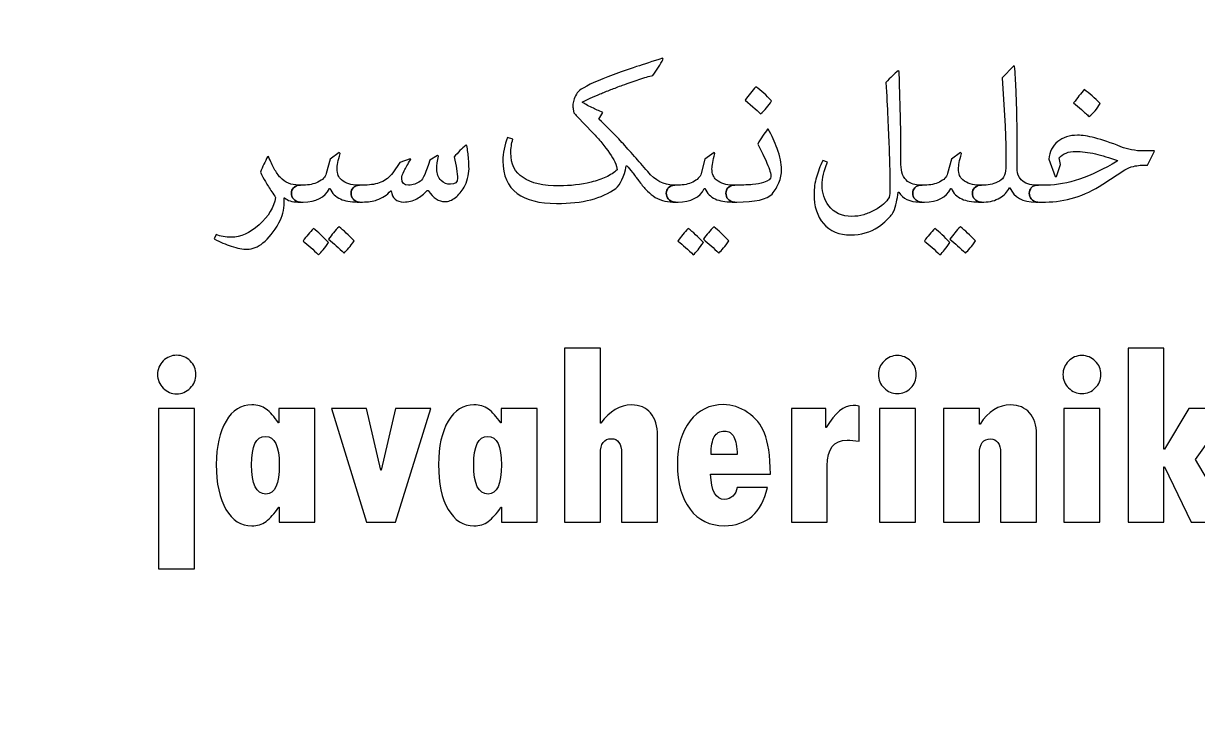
# Model space of a CAD drawing. Header units: millimetres. Extents: x -98 to 20, y -25 to 25.
# Drawn here: x -85.48 to -65.1, y -12.96 to -0.87 of the extents above; entities that cross this region are included whole.
import ezdxf

# ---------------------------------------------------------------- set-up
doc = ezdxf.new("R2010")
doc.units = ezdxf.units.MM
doc.header["$MEASUREMENT"] = 0
doc.layers.add('Layer 1', color=7, linetype='Continuous')

msp = doc.modelspace()

# ---------------------------------------------------------------- linework, layer by layer
at = {"layer": 'Layer 1', "color": 250, "lineweight": 18}
msp.add_open_spline([(-94.5401, 24.7584), (-94.5401, 24.7584), (-52.2477, 24.7584), (-52.2477, 24.7584), (-50.1802, 24.7584), (-48.4939, 23.0721), (-48.4939, 21.0046), (-48.4939, 21.0046), (-48.4939, -21.2878), (-48.4939, -21.2878), (-48.4939, -23.3553), (-50.1802, -25.0416), (-52.2477, -25.0416), (-52.2477, -25.0416), (-94.5401, -25.0416), (-94.5401, -25.0416), (-96.6076, -25.0416), (-98.2939, -23.3553), (-98.2939, -21.2878), (-98.2939, -21.2878), (-98.2939, 21.0046), (-98.2939, 21.0046), (-98.2939, 23.0721), (-96.6076, 24.7584), (-94.5401, 24.7584)], degree=3, knots=[0, 0, 0, 0, 0.125, 0.125, 0.125, 0.25, 0.25, 0.25, 0.375, 0.375, 0.375, 0.5, 0.5, 0.5, 0.625, 0.625, 0.625, 0.75, 0.75, 0.75, 0.875, 0.875, 0.875, 1, 1, 1, 1], dxfattribs=at)
at = {"layer": 'Layer 1', "color": 240}
for points, knots in [([(-74.1609, -3.9702), (-74.1609, -3.9702), (-74.2068, -3.9702), (-74.2068, -3.9702), (-74.3353, -3.9702), (-74.4497, -3.9353), (-74.5488, -3.8645), (-74.592, -3.8343), (-74.6356, -3.7949), (-74.6796, -3.7476), (-74.715, -3.7093), (-74.7558, -3.6599), (-74.8012, -3.5986), (-74.8012, -3.5986), (-74.8152, -3.5804), (-74.8152, -3.5804), (-74.8171, -3.577), (-74.8191, -3.5742), (-74.8218, -3.5708), (-74.8218, -3.5708), (-74.843, -3.5431), (-74.843, -3.5431), (-74.8491, -3.5373), (-74.8535, -3.531), (-74.8569, -3.5249), (-74.8779, -3.499), (-74.8957, -3.4761), (-74.909, -3.4563), (-74.9478, -3.4084), (-74.979, -3.3711), (-75.0034, -3.3433), (-75.0034, -3.3433), (-75.0149, -3.3433), (-75.0149, -3.3433), (-75.0547, -3.5363), (-75.1155, -3.6666), (-75.1965, -3.7337), (-75.4334, -3.908), (-75.7764, -3.9956), (-76.2247, -3.9956), (-76.525, -3.9956), (-76.753, -3.9378), (-76.9087, -3.8208), (-77.0743, -3.6973), (-77.1568, -3.5086), (-77.1568, -3.2566), (-77.1568, -3.1187), (-77.1299, -2.9822), (-77.0762, -2.8476), (-77.0762, -2.8476), (-76.9849, -2.8778), (-76.9849, -2.8778), (-77.0073, -2.9559), (-77.0188, -3.0359), (-77.0188, -3.1187), (-77.0188, -3.4998), (-76.7373, -3.6902), (-76.1746, -3.6902), (-75.9849, -3.6902), (-75.8018, -3.6685), (-75.6256, -3.6258), (-75.5293, -3.6011), (-75.4445, -3.5723), (-75.3708, -3.5388), (-75.2898, -3.5008), (-75.2247, -3.4578), (-75.1758, -3.4099), (-75.1758, -3.3768), (-75.1887, -3.3313), (-75.2146, -3.2749), (-75.2591, -3.18), (-75.3348, -3.0679), (-75.4422, -2.9397), (-75.4881, -2.8845), (-75.5413, -2.8247), (-75.6025, -2.7604), (-75.6025, -2.7604), (-75.8645, -2.4895), (-75.8645, -2.4895), (-75.8905, -2.4626), (-75.9109, -2.439), (-75.9263, -2.4209), (-75.9263, -2.4209), (-75.9378, -2.3586), (-75.9378, -2.3586), (-75.9407, -2.3342), (-75.9426, -2.3127), (-75.9426, -2.2944), (-75.9426, -2.2365), (-75.9216, -2.1704), (-75.8803, -2.0971), (-75.8636, -2.0665), (-75.8364, -2.0381), (-75.7974, -2.0124), (-75.6878, -1.9405), (-75.5015, -1.8562), (-75.24, -1.76), (-75.1236, -1.7168), (-74.9895, -1.6699), (-74.8382, -1.6196), (-74.7083, -1.5765), (-74.5576, -1.5286), (-74.386, -1.4749), (-74.386, -1.4749), (-74.377, -1.4885), (-74.377, -1.4885), (-74.4224, -1.5822), (-74.4814, -1.6766), (-74.5537, -1.771), (-74.6179, -1.7876), (-74.6993, -1.8117), (-74.7971, -1.8423), (-74.8793, -1.8696), (-74.9736, -1.9031), (-75.079, -1.9414), (-75.1529, -1.9682), (-75.22, -1.9946), (-75.2812, -2.019), (-75.3501, -2.0449), (-75.4129, -2.0694), (-75.4695, -2.0923), (-75.5977, -2.1459), (-75.6997, -2.1929), (-75.7749, -2.2321), (-75.7749, -2.2321), (-75.7749, -2.2398), (-75.7749, -2.2398), (-75.72, -2.2744), (-75.6573, -2.3089), (-75.5867, -2.3428), (-75.5605, -2.3566), (-75.5317, -2.3701), (-75.499, -2.3835), (-75.499, -2.3835), (-75.4211, -2.4184), (-75.4211, -2.4184), (-75.4211, -2.4184), (-75.49, -2.5334), (-75.49, -2.5334), (-75.3755, -2.6374), (-75.2424, -2.771), (-75.0906, -2.9347), (-75.0235, -3.0086), (-74.9507, -3.0894), (-74.8726, -3.1785), (-74.8022, -3.2581), (-74.7256, -3.3457), (-74.6432, -3.4419), (-74.51, -3.5986), (-74.362, -3.6766), (-74.2002, -3.6766), (-74.2002, -3.6766), (-74.1714, -3.6766), (-74.1714, -3.6766), (-74.2215, -3.6785), (-74.2598, -3.6943), (-74.2873, -3.7248), (-74.3102, -3.7507), (-74.3217, -3.7814), (-74.3217, -3.8164), (-74.3217, -3.8561), (-74.3102, -3.8896), (-74.2873, -3.9174), (-74.2599, -3.9524), (-74.2177, -3.9701), (-74.1613, -3.9701), (-74.1613, -3.9701), (-74.1609, -3.9701), (-74.1609, -3.9701), (-74.1609, -3.9701), (-74.1609, -3.9702), (-74.1609, -3.9702)], [0, 0, 0, 0, 0.0175439, 0.0175439, 0.0175439, 0.0350877, 0.0350877, 0.0350877, 0.0526316, 0.0526316, 0.0526316, 0.0701754, 0.0701754, 0.0701754, 0.0877193, 0.0877193, 0.0877193, 0.1052632, 0.1052632, 0.1052632, 0.122807, 0.122807, 0.122807, 0.1403509, 0.1403509, 0.1403509, 0.1578947, 0.1578947, 0.1578947, 0.1754386, 0.1754386, 0.1754386, 0.1929825, 0.1929825, 0.1929825, 0.2105263, 0.2105263, 0.2105263, 0.2280702, 0.2280702, 0.2280702, 0.245614, 0.245614, 0.245614, 0.2631579, 0.2631579, 0.2631579, 0.2807018, 0.2807018, 0.2807018, 0.2982456, 0.2982456, 0.2982456, 0.3157895, 0.3157895, 0.3157895, 0.3333333, 0.3333333, 0.3333333, 0.3508772, 0.3508772, 0.3508772, 0.3684211, 0.3684211, 0.3684211, 0.3859649, 0.3859649, 0.3859649, 0.4035088, 0.4035088, 0.4035088, 0.4210526, 0.4210526, 0.4210526, 0.4385965, 0.4385965, 0.4385965, 0.4561404, 0.4561404, 0.4561404, 0.4736842, 0.4736842, 0.4736842, 0.4912281, 0.4912281, 0.4912281, 0.5087719, 0.5087719, 0.5087719, 0.5263158, 0.5263158, 0.5263158, 0.5438596, 0.5438596, 0.5438596, 0.5614035, 0.5614035, 0.5614035, 0.5789474, 0.5789474, 0.5789474, 0.5964912, 0.5964912, 0.5964912, 0.6140351, 0.6140351, 0.6140351, 0.6315789, 0.6315789, 0.6315789, 0.6491228, 0.6491228, 0.6491228, 0.6666667, 0.6666667, 0.6666667, 0.6842105, 0.6842105, 0.6842105, 0.7017544, 0.7017544, 0.7017544, 0.7192982, 0.7192982, 0.7192982, 0.7368421, 0.7368421, 0.7368421, 0.754386, 0.754386, 0.754386, 0.7719298, 0.7719298, 0.7719298, 0.7894737, 0.7894737, 0.7894737, 0.8070175, 0.8070175, 0.8070175, 0.8245614, 0.8245614, 0.8245614, 0.8421053, 0.8421053, 0.8421053, 0.8596491, 0.8596491, 0.8596491, 0.877193, 0.877193, 0.877193, 0.8947368, 0.8947368, 0.8947368, 0.9122807, 0.9122807, 0.9122807, 0.9298246, 0.9298246, 0.9298246, 0.9473684, 0.9473684, 0.9473684, 0.9649123, 0.9649123, 0.9649123, 0.9824561, 0.9824561, 0.9824561, 1, 1, 1, 1]), ([(-68.8003, -3.6765), (-68.7103, -3.6765), (-68.6212, -3.6525), (-68.534, -3.6057), (-68.4603, -3.564), (-68.4239, -3.4721), (-68.4239, -3.3298), (-68.4239, -3.2182), (-68.4253, -3.1051), (-68.4287, -2.9897), (-68.4287, -2.9897), (-68.4397, -2.6525), (-68.4397, -2.6525), (-68.4397, -2.6525), (-68.4905, -1.8119), (-68.4905, -1.8119), (-68.4905, -1.8119), (-68.286, -1.6056), (-68.286, -1.6056), (-68.286, -1.6056), (-68.2745, -1.6103), (-68.2745, -1.6103), (-68.2639, -1.7401), (-68.2554, -1.8776), (-68.2496, -2.0212), (-68.2434, -2.1525), (-68.2385, -2.2956), (-68.2352, -2.4504), (-68.2323, -2.5856), (-68.2303, -2.7392), (-68.229, -2.9116), (-68.229, -2.9116), (-68.229, -3.4145), (-68.229, -3.4145), (-68.229, -3.4806), (-68.2049, -3.5371), (-68.1575, -3.5847), (-68.0977, -3.6459), (-68.0086, -3.6765), (-67.8889, -3.6765), (-67.8889, -3.6765), (-67.8592, -3.6765), (-67.8592, -3.6765), (-67.8592, -3.6765), (-67.8592, -3.6766), (-67.8592, -3.6766), (-67.9143, -3.6766), (-67.9562, -3.6925), (-67.985, -3.7246), (-68.008, -3.751), (-68.0195, -3.7811), (-68.0195, -3.8165), (-68.0195, -3.8563), (-68.008, -3.8899), (-67.985, -3.9171), (-67.9599, -3.9498), (-67.922, -3.9676), (-67.8721, -3.9701), (-67.8721, -3.9701), (-67.9076, -3.9701), (-67.9076, -3.9701), (-68.135, -3.9701), (-68.2845, -3.8891), (-68.355, -3.7268), (-68.355, -3.7268), (-68.3641, -3.7268), (-68.3641, -3.7268), (-68.4024, -3.7973), (-68.4574, -3.8537), (-68.5296, -3.8969), (-68.6092, -3.9457), (-68.7017, -3.9701), (-68.8074, -3.9701), (-68.8074, -3.9701), (-68.8463, -3.9701), (-68.8463, -3.9701), (-68.9028, -3.9701), (-68.9451, -3.9524), (-68.9723, -3.9174), (-68.9952, -3.8897), (-69.0072, -3.8562), (-69.0072, -3.8164), (-69.0072, -3.7814), (-68.9952, -3.7508), (-68.9723, -3.7248), (-68.9436, -3.6923), (-68.9014, -3.6765), (-68.8463, -3.6765), (-68.8463, -3.6765), (-68.8003, -3.6765), (-68.8003, -3.6765)], [0, 0, 0, 0, 0.0333333, 0.0333333, 0.0333333, 0.0666667, 0.0666667, 0.0666667, 0.1, 0.1, 0.1, 0.1333333, 0.1333333, 0.1333333, 0.1666667, 0.1666667, 0.1666667, 0.2, 0.2, 0.2, 0.2333333, 0.2333333, 0.2333333, 0.2666667, 0.2666667, 0.2666667, 0.3, 0.3, 0.3, 0.3333333, 0.3333333, 0.3333333, 0.3666667, 0.3666667, 0.3666667, 0.4, 0.4, 0.4, 0.4333333, 0.4333333, 0.4333333, 0.4666667, 0.4666667, 0.4666667, 0.5, 0.5, 0.5, 0.5333333, 0.5333333, 0.5333333, 0.5666667, 0.5666667, 0.5666667, 0.6, 0.6, 0.6, 0.6333333, 0.6333333, 0.6333333, 0.6666667, 0.6666667, 0.6666667, 0.7, 0.7, 0.7, 0.7333333, 0.7333333, 0.7333333, 0.7666667, 0.7666667, 0.7666667, 0.8, 0.8, 0.8, 0.8333333, 0.8333333, 0.8333333, 0.8666667, 0.8666667, 0.8666667, 0.9, 0.9, 0.9, 0.9333333, 0.9333333, 0.9333333, 0.9666667, 0.9666667, 0.9666667, 1, 1, 1, 1]), ([(-70.2784, -1.7045), (-70.275, -1.7812), (-70.2726, -1.8507), (-70.2711, -1.9134), (-70.2711, -1.9134), (-70.2549, -2.5169), (-70.2549, -2.5169), (-70.252, -2.6547), (-70.2497, -2.7875), (-70.2486, -2.9139), (-70.2467, -3.0509), (-70.2464, -3.185), (-70.2464, -3.3182), (-70.2464, -3.4528), (-70.2081, -3.5509), (-70.1309, -3.6118), (-70.0792, -3.6535), (-70.0044, -3.675), (-69.9063, -3.6764), (-69.9063, -3.6764), (-69.8809, -3.6764), (-69.8809, -3.6764), (-69.8809, -3.6764), (-69.8809, -3.6765), (-69.8809, -3.6765), (-69.8809, -3.6765), (-69.8811, -3.6765), (-69.8811, -3.6765), (-69.9362, -3.6765), (-69.9783, -3.6923), (-70.0076, -3.7248), (-70.0306, -3.7507), (-70.0422, -3.7814), (-70.0422, -3.8164), (-70.0422, -3.8561), (-70.0306, -3.8896), (-70.0076, -3.9174), (-69.9806, -3.9513), (-69.9406, -3.9689), (-69.8864, -3.9701), (-69.8864, -3.9701), (-69.9249, -3.9701), (-69.9249, -3.9701), (-70.0946, -3.9701), (-70.2147, -3.9125), (-70.2852, -3.798), (-70.2852, -3.798), (-70.2943, -3.798), (-70.2943, -3.798), (-70.3033, -3.8642), (-70.3134, -3.9221), (-70.3244, -3.9723), (-70.3378, -4.0338), (-70.3545, -4.0893), (-70.3746, -4.14), (-70.4082, -4.1937), (-70.4484, -4.2426), (-70.4962, -4.287), (-70.536, -4.3268), (-70.5835, -4.3642), (-70.6385, -4.3996), (-70.7828, -4.4945), (-70.9417, -4.5419), (-71.116, -4.5419), (-71.3197, -4.5419), (-71.4786, -4.4758), (-71.5935, -4.3444), (-71.7023, -4.2191), (-71.7564, -4.0463), (-71.7564, -3.8259), (-71.7564, -3.7335), (-71.742, -3.6371), (-71.7128, -3.5361), (-71.6884, -3.446), (-71.6515, -3.3497), (-71.6026, -3.2472), (-71.6026, -3.2472), (-71.5204, -3.2794), (-71.5204, -3.2794), (-71.5845, -3.4264), (-71.6166, -3.5592), (-71.6166, -3.6789), (-71.6166, -3.8149), (-71.5773, -3.9332), (-71.4997, -4.0341), (-71.4049, -4.1583), (-71.2721, -4.2206), (-71.1022, -4.2206), (-71.0284, -4.2206), (-70.9576, -4.2106), (-70.8886, -4.1903), (-70.8272, -4.172), (-70.7664, -4.1462), (-70.7051, -4.1122), (-70.5796, -4.0423), (-70.4962, -3.9696), (-70.4546, -3.8944), (-70.4546, -3.8944), (-70.4461, -3.8488), (-70.4461, -3.8488), (-70.4413, -3.8212), (-70.4388, -3.7861), (-70.4388, -3.7431), (-70.4388, -3.5504), (-70.4446, -3.309), (-70.4546, -3.0199), (-70.4595, -2.8622), (-70.4667, -2.6927), (-70.4757, -2.5102), (-70.4849, -2.3172), (-70.4954, -2.1127), (-70.5078, -1.8947), (-70.4292, -1.8095), (-70.3592, -1.7418), (-70.2965, -1.6932), (-70.2965, -1.6932), (-70.2784, -1.7045), (-70.2784, -1.7045)], [0, 0, 0, 0, 0.025641, 0.025641, 0.025641, 0.0512821, 0.0512821, 0.0512821, 0.0769231, 0.0769231, 0.0769231, 0.1025641, 0.1025641, 0.1025641, 0.1282051, 0.1282051, 0.1282051, 0.1538462, 0.1538462, 0.1538462, 0.1794872, 0.1794872, 0.1794872, 0.2051282, 0.2051282, 0.2051282, 0.2307692, 0.2307692, 0.2307692, 0.2564103, 0.2564103, 0.2564103, 0.2820513, 0.2820513, 0.2820513, 0.3076923, 0.3076923, 0.3076923, 0.3333333, 0.3333333, 0.3333333, 0.3589744, 0.3589744, 0.3589744, 0.3846154, 0.3846154, 0.3846154, 0.4102564, 0.4102564, 0.4102564, 0.4358974, 0.4358974, 0.4358974, 0.4615385, 0.4615385, 0.4615385, 0.4871795, 0.4871795, 0.4871795, 0.5128205, 0.5128205, 0.5128205, 0.5384615, 0.5384615, 0.5384615, 0.5641026, 0.5641026, 0.5641026, 0.5897436, 0.5897436, 0.5897436, 0.6153846, 0.6153846, 0.6153846, 0.6410256, 0.6410256, 0.6410256, 0.6666667, 0.6666667, 0.6666667, 0.6923077, 0.6923077, 0.6923077, 0.7179487, 0.7179487, 0.7179487, 0.7435897, 0.7435897, 0.7435897, 0.7692308, 0.7692308, 0.7692308, 0.7948718, 0.7948718, 0.7948718, 0.8205128, 0.8205128, 0.8205128, 0.8461538, 0.8461538, 0.8461538, 0.8717949, 0.8717949, 0.8717949, 0.8974359, 0.8974359, 0.8974359, 0.9230769, 0.9230769, 0.9230769, 0.9487179, 0.9487179, 0.9487179, 0.974359, 0.974359, 0.974359, 1, 1, 1, 1]), ([(-72.9537, -2.2028), (-72.9187, -2.1552), (-72.8866, -2.1142), (-72.86, -2.0807), (-72.8273, -2.038), (-72.7971, -2.0006), (-72.7679, -1.9684), (-72.6759, -2.0355), (-72.5841, -2.1176), (-72.492, -2.2142), (-72.5457, -2.3014), (-72.6089, -2.3762), (-72.6832, -2.4389), (-72.7215, -2.4025), (-72.766, -2.3618), (-72.8187, -2.3173), (-72.8187, -2.3173), (-72.9537, -2.2028), (-72.9537, -2.2028)], [0, 0, 0, 0, 0.1666667, 0.1666667, 0.1666667, 0.3333333, 0.3333333, 0.3333333, 0.5, 0.5, 0.5, 0.6666667, 0.6666667, 0.6666667, 0.8333333, 0.8333333, 0.8333333, 1, 1, 1, 1]), ([(-67.2502, -2.2508), (-67.2153, -2.2029), (-67.1837, -2.1628), (-67.1564, -2.1292), (-67.1239, -2.0862), (-67.0937, -2.0488), (-67.0645, -2.0172), (-66.9731, -2.0842), (-66.8811, -2.1656), (-66.789, -2.2619), (-66.8423, -2.3496), (-66.906, -2.4248), (-66.9797, -2.4875), (-67.0181, -2.4505), (-67.063, -2.4099), (-67.1153, -2.3658), (-67.1153, -2.3658), (-67.2502, -2.2508), (-67.2502, -2.2508)], [0, 0, 0, 0, 0.1666667, 0.1666667, 0.1666667, 0.3333333, 0.3333333, 0.3333333, 0.5, 0.5, 0.5, 0.6666667, 0.6666667, 0.6666667, 0.8333333, 0.8333333, 0.8333333, 1, 1, 1, 1]), ([(-73.087, -3.6765), (-72.9767, -3.6765), (-72.8895, -3.6731), (-72.825, -3.6673), (-72.7454, -3.6613), (-72.6822, -3.6496), (-72.6343, -3.6329), (-72.5472, -3.6008), (-72.504, -3.5673), (-72.504, -3.5318), (-72.504, -3.483), (-72.5265, -3.4039), (-72.5726, -3.2951), (-72.5922, -3.2506), (-72.617, -3.1979), (-72.6458, -3.1367), (-72.6458, -3.1367), (-72.7334, -2.9647), (-72.7334, -2.9647), (-72.6764, -2.8637), (-72.6195, -2.7775), (-72.5616, -2.7057), (-72.5616, -2.7057), (-72.5496, -2.7057), (-72.5496, -2.7057), (-72.4867, -2.8154), (-72.4359, -2.9274), (-72.3958, -3.0405), (-72.345, -3.1798), (-72.3201, -3.3014), (-72.3201, -3.4059), (-72.3201, -3.4853), (-72.3355, -3.5625), (-72.3656, -3.6371), (-72.3919, -3.7004), (-72.4302, -3.7656), (-72.481, -3.8327), (-72.5726, -3.9245), (-72.7785, -3.9701), (-73.0984, -3.9701), (-73.0984, -3.9701), (-73.1256, -3.9701), (-73.1256, -3.9701), (-73.1827, -3.9701), (-73.2244, -3.9524), (-73.2521, -3.9174), (-73.2752, -3.8896), (-73.286, -3.8561), (-73.286, -3.8164), (-73.286, -3.7814), (-73.2752, -3.7507), (-73.2521, -3.7248), (-73.223, -3.6923), (-73.1813, -3.6765), (-73.1256, -3.6765), (-73.1256, -3.6765), (-73.087, -3.6765), (-73.087, -3.6765)], [0, 0, 0, 0, 0.0526316, 0.0526316, 0.0526316, 0.1052632, 0.1052632, 0.1052632, 0.1578947, 0.1578947, 0.1578947, 0.2105263, 0.2105263, 0.2105263, 0.2631579, 0.2631579, 0.2631579, 0.3157895, 0.3157895, 0.3157895, 0.3684211, 0.3684211, 0.3684211, 0.4210526, 0.4210526, 0.4210526, 0.4736842, 0.4736842, 0.4736842, 0.5263158, 0.5263158, 0.5263158, 0.5789474, 0.5789474, 0.5789474, 0.6315789, 0.6315789, 0.6315789, 0.6842105, 0.6842105, 0.6842105, 0.7368421, 0.7368421, 0.7368421, 0.7894737, 0.7894737, 0.7894737, 0.8421053, 0.8421053, 0.8421053, 0.8947368, 0.8947368, 0.8947368, 0.9473684, 0.9473684, 0.9473684, 1, 1, 1, 1]), ([(-67.7192, -3.6766), (-67.3618, -3.6766), (-66.9539, -3.5384), (-66.4931, -3.2606), (-66.4931, -3.2606), (-66.4906, -3.2518), (-66.4906, -3.2518), (-66.6316, -3.1997), (-66.7584, -3.1604), (-66.872, -3.1346), (-66.9975, -3.1053), (-67.1105, -3.0909), (-67.2116, -3.0909), (-67.3389, -3.0909), (-67.4357, -3.1292), (-67.5027, -3.2058), (-67.5027, -3.2058), (-67.4755, -3.3204), (-67.4755, -3.3204), (-67.4755, -3.3204), (-67.5444, -3.5274), (-67.5444, -3.5274), (-67.5444, -3.5274), (-67.5674, -3.5274), (-67.5674, -3.5274), (-67.5674, -3.5274), (-67.6794, -3.2242), (-67.6794, -3.2242), (-67.6709, -3.0991), (-67.6195, -2.998), (-67.5258, -2.9209), (-67.4357, -2.8477), (-67.3207, -2.8108), (-67.1813, -2.8108), (-67.101, -2.8108), (-67.0004, -2.826), (-66.8811, -2.8572), (-66.7507, -2.8907), (-66.6003, -2.9415), (-66.4284, -3.0105), (-66.3107, -3.0584), (-66.1803, -3.0823), (-66.0363, -3.0842), (-66.0363, -3.0842), (-65.8498, -3.0819), (-65.8498, -3.0819), (-65.8498, -3.0819), (-65.8432, -3.0862), (-65.8432, -3.0862), (-65.8432, -3.0862), (-65.9648, -3.3277), (-65.9648, -3.3277), (-66.0554, -3.3262), (-66.1362, -3.3337), (-66.2081, -3.3506), (-66.268, -3.364), (-66.3192, -3.3845), (-66.3623, -3.4124), (-66.3623, -3.4124), (-66.7455, -3.6623), (-66.7455, -3.6623), (-67.0605, -3.8678), (-67.3921, -3.9703), (-67.7392, -3.9703), (-67.7392, -3.9703), (-67.859, -3.9703), (-67.859, -3.9703), (-67.9156, -3.9703), (-67.9577, -3.9526), (-67.985, -3.9171), (-68.008, -3.8899), (-68.0195, -3.8563), (-68.0195, -3.8165), (-68.0195, -3.7811), (-68.008, -3.751), (-67.985, -3.7246), (-67.9562, -3.6925), (-67.9141, -3.6766), (-67.859, -3.6766), (-67.859, -3.6766), (-67.7192, -3.6766), (-67.7192, -3.6766)], [0, 0, 0, 0, 0.037037, 0.037037, 0.037037, 0.0740741, 0.0740741, 0.0740741, 0.1111111, 0.1111111, 0.1111111, 0.1481481, 0.1481481, 0.1481481, 0.1851852, 0.1851852, 0.1851852, 0.2222222, 0.2222222, 0.2222222, 0.2592593, 0.2592593, 0.2592593, 0.2962963, 0.2962963, 0.2962963, 0.3333333, 0.3333333, 0.3333333, 0.3703704, 0.3703704, 0.3703704, 0.4074074, 0.4074074, 0.4074074, 0.4444444, 0.4444444, 0.4444444, 0.4814815, 0.4814815, 0.4814815, 0.5185185, 0.5185185, 0.5185185, 0.5555556, 0.5555556, 0.5555556, 0.5925926, 0.5925926, 0.5925926, 0.6296296, 0.6296296, 0.6296296, 0.6666667, 0.6666667, 0.6666667, 0.7037037, 0.7037037, 0.7037037, 0.7407407, 0.7407407, 0.7407407, 0.7777778, 0.7777778, 0.7777778, 0.8148148, 0.8148148, 0.8148148, 0.8518519, 0.8518519, 0.8518519, 0.8888889, 0.8888889, 0.8888889, 0.9259259, 0.9259259, 0.9259259, 0.962963, 0.962963, 0.962963, 1, 1, 1, 1]), ([(-77.7821, -2.9876), (-77.77, -3.069), (-77.76, -3.1461), (-77.7524, -3.2194), (-77.7476, -3.2835), (-77.7451, -3.3424), (-77.7451, -3.3966), (-77.7451, -3.4454), (-77.7538, -3.5005), (-77.7705, -3.5613), (-77.7859, -3.6163), (-77.8051, -3.6668), (-77.828, -3.7108), (-77.874, -3.7875), (-77.9242, -3.8477), (-77.9794, -3.8922), (-78.0407, -3.9397), (-78.1035, -3.9632), (-78.1676, -3.9632), (-78.2687, -3.9632), (-78.3644, -3.9), (-78.4546, -3.7731), (-78.4546, -3.7731), (-78.4731, -3.7731), (-78.4731, -3.7731), (-78.5297, -3.8343), (-78.5885, -3.8807), (-78.6499, -3.9129), (-78.7202, -3.9512), (-78.7954, -3.9703), (-78.875, -3.9703), (-79.0082, -3.9703), (-79.0814, -3.9051), (-79.0954, -3.7754), (-79.0954, -3.7754), (-79.1045, -3.7754), (-79.1045, -3.7754), (-79.1686, -3.8487), (-79.2482, -3.9014), (-79.343, -3.9335), (-79.4152, -3.9578), (-79.4982, -3.9703), (-79.5935, -3.9703), (-79.5935, -3.9703), (-79.6322, -3.9703), (-79.6322, -3.9703), (-79.6888, -3.9703), (-79.7309, -3.9527), (-79.7587, -3.9173), (-79.7817, -3.8899), (-79.7932, -3.8558), (-79.7932, -3.8162), (-79.7932, -3.7813), (-79.7817, -3.751), (-79.7587, -3.7246), (-79.7294, -3.6925), (-79.6878, -3.6763), (-79.6322, -3.6763), (-79.6322, -3.6763), (-79.5541, -3.6763), (-79.5541, -3.6763), (-79.444, -3.6753), (-79.3506, -3.6586), (-79.2744, -3.6284), (-79.1901, -3.5929), (-79.1222, -3.5379), (-79.07, -3.4627), (-79.07, -3.4627), (-78.9435, -3.2816), (-78.9435, -3.2816), (-78.9435, -3.2816), (-78.7668, -3.2194), (-78.7668, -3.2194), (-78.7668, -3.2194), (-78.7577, -3.2313), (-78.7577, -3.2313), (-78.8098, -3.3138), (-78.8471, -3.3783), (-78.8703, -3.4263), (-78.8994, -3.4842), (-78.9138, -3.5298), (-78.9138, -3.5613), (-78.9138, -3.638), (-78.874, -3.6763), (-78.7944, -3.6763), (-78.7207, -3.6763), (-78.6528, -3.6543), (-78.59, -3.6097), (-78.5441, -3.5747), (-78.49, -3.453), (-78.4271, -3.2448), (-78.4271, -3.2448), (-78.2897, -3.1643), (-78.2897, -3.1643), (-78.2897, -3.1643), (-78.2759, -3.1738), (-78.2759, -3.1738), (-78.2954, -3.2533), (-78.3055, -3.328), (-78.3055, -3.3985), (-78.3055, -3.4795), (-78.2797, -3.5455), (-78.2274, -3.5963), (-78.1816, -3.6404), (-78.1279, -3.6624), (-78.0666, -3.6624), (-77.9856, -3.6624), (-77.9448, -3.6284), (-77.9448, -3.5589), (-77.9448, -3.5177), (-77.9511, -3.4612), (-77.9636, -3.3894), (-77.9727, -3.3329), (-77.9856, -3.2654), (-78.0023, -3.1873), (-77.9382, -3.1111), (-77.8693, -3.0421), (-77.7959, -2.9808), (-77.7959, -2.9808), (-77.7821, -2.9876), (-77.7821, -2.9876)], [0, 0, 0, 0, 0.025, 0.025, 0.025, 0.05, 0.05, 0.05, 0.075, 0.075, 0.075, 0.1, 0.1, 0.1, 0.125, 0.125, 0.125, 0.15, 0.15, 0.15, 0.175, 0.175, 0.175, 0.2, 0.2, 0.2, 0.225, 0.225, 0.225, 0.25, 0.25, 0.25, 0.275, 0.275, 0.275, 0.3, 0.3, 0.3, 0.325, 0.325, 0.325, 0.35, 0.35, 0.35, 0.375, 0.375, 0.375, 0.4, 0.4, 0.4, 0.425, 0.425, 0.425, 0.45, 0.45, 0.45, 0.475, 0.475, 0.475, 0.5, 0.5, 0.5, 0.525, 0.525, 0.525, 0.55, 0.55, 0.55, 0.575, 0.575, 0.575, 0.6, 0.6, 0.6, 0.625, 0.625, 0.625, 0.65, 0.65, 0.65, 0.675, 0.675, 0.675, 0.7, 0.7, 0.7, 0.725, 0.725, 0.725, 0.75, 0.75, 0.75, 0.775, 0.775, 0.775, 0.8, 0.8, 0.8, 0.825, 0.825, 0.825, 0.85, 0.85, 0.85, 0.875, 0.875, 0.875, 0.9, 0.9, 0.9, 0.925, 0.925, 0.925, 0.95, 0.95, 0.95, 0.975, 0.975, 0.975, 1, 1, 1, 1]), ([(-81.2254, -3.1808), (-81.1905, -3.2665), (-81.1574, -3.3364), (-81.1268, -3.3915), (-81.0914, -3.4543), (-81.056, -3.506), (-81.0191, -3.5456), (-80.9362, -3.6329), (-80.8327, -3.6765), (-80.7086, -3.6765), (-80.7086, -3.6765), (-80.6727, -3.6765), (-80.6727, -3.6765), (-80.7253, -3.6775), (-80.7657, -3.6934), (-80.7941, -3.7248), (-80.817, -3.7507), (-80.8285, -3.7814), (-80.8285, -3.8164), (-80.8285, -3.8561), (-80.817, -3.8896), (-80.7941, -3.9174), (-80.7671, -3.9513), (-80.727, -3.9689), (-80.6728, -3.9701), (-80.6728, -3.9701), (-80.7159, -3.9701), (-80.7159, -3.9701), (-80.8169, -3.9701), (-80.8939, -3.9462), (-80.9476, -3.8967), (-80.9476, -3.8967), (-80.9567, -3.8967), (-80.9567, -3.8967), (-80.9539, -3.9332), (-80.9525, -3.9604), (-80.9525, -3.9772), (-80.9525, -4.1042), (-80.983, -4.2229), (-81.0445, -4.3327), (-81.1315, -4.4863), (-81.224, -4.6018), (-81.3217, -4.6798), (-81.4137, -4.7531), (-81.5043, -4.7895), (-81.5928, -4.7895), (-81.6737, -4.7895), (-81.7671, -4.7722), (-81.873, -4.7368), (-81.9659, -4.7067), (-82.0641, -4.6645), (-82.1666, -4.6105), (-82.1666, -4.6105), (-82.1322, -4.5324), (-82.1322, -4.5324), (-82.0617, -4.5663), (-81.9736, -4.5832), (-81.8683, -4.5832), (-81.7121, -4.5832), (-81.553, -4.5102), (-81.3908, -4.3651), (-81.2254, -4.2181), (-81.1307, -4.0615), (-81.1061, -3.8945), (-81.1197, -3.8622), (-81.1407, -3.8283), (-81.168, -3.791), (-81.2092, -3.7316), (-81.2469, -3.6726), (-81.2804, -3.6142), (-81.3097, -3.5659), (-81.3385, -3.5102), (-81.3677, -3.4494), (-81.3279, -3.359), (-81.2858, -3.2704), (-81.2417, -3.1832), (-81.2417, -3.1832), (-81.2254, -3.1808), (-81.2254, -3.1808)], [0, 0, 0, 0, 0.0384615, 0.0384615, 0.0384615, 0.0769231, 0.0769231, 0.0769231, 0.1153846, 0.1153846, 0.1153846, 0.1538462, 0.1538462, 0.1538462, 0.1923077, 0.1923077, 0.1923077, 0.2307692, 0.2307692, 0.2307692, 0.2692308, 0.2692308, 0.2692308, 0.3076923, 0.3076923, 0.3076923, 0.3461538, 0.3461538, 0.3461538, 0.3846154, 0.3846154, 0.3846154, 0.4230769, 0.4230769, 0.4230769, 0.4615385, 0.4615385, 0.4615385, 0.5, 0.5, 0.5, 0.5384615, 0.5384615, 0.5384615, 0.5769231, 0.5769231, 0.5769231, 0.6153846, 0.6153846, 0.6153846, 0.6538462, 0.6538462, 0.6538462, 0.6923077, 0.6923077, 0.6923077, 0.7307692, 0.7307692, 0.7307692, 0.7692308, 0.7692308, 0.7692308, 0.8076923, 0.8076923, 0.8076923, 0.8461538, 0.8461538, 0.8461538, 0.8846154, 0.8846154, 0.8846154, 0.9230769, 0.9230769, 0.9230769, 0.9615385, 0.9615385, 0.9615385, 1, 1, 1, 1]), ([(-80.6173, -3.6765), (-80.5239, -3.6765), (-80.4405, -3.6588), (-80.3668, -3.6237), (-80.2872, -3.5869), (-80.2393, -3.5371), (-80.2226, -3.4743), (-80.2226, -3.4743), (-80.1556, -3.2267), (-80.1556, -3.2267), (-80.1556, -3.2267), (-79.9975, -3.1113), (-79.9975, -3.1113), (-79.9975, -3.1113), (-79.9836, -3.1281), (-79.9836, -3.1281), (-80.0172, -3.2502), (-80.0344, -3.3388), (-80.0344, -3.3939), (-80.0344, -3.4816), (-80.009, -3.5448), (-79.9582, -3.5844), (-79.8835, -3.6459), (-79.7882, -3.6765), (-79.6737, -3.6765), (-79.6737, -3.6765), (-79.6449, -3.6765), (-79.6449, -3.6765), (-79.6942, -3.6789), (-79.7316, -3.695), (-79.7587, -3.7246), (-79.7817, -3.751), (-79.7932, -3.7813), (-79.7932, -3.8162), (-79.7932, -3.8558), (-79.7817, -3.8899), (-79.7587, -3.9173), (-79.733, -3.9499), (-79.6952, -3.9676), (-79.6452, -3.9701), (-79.6452, -3.9701), (-79.6852, -3.9701), (-79.6852, -3.9701), (-79.8031, -3.9701), (-79.9003, -3.9524), (-79.9765, -3.9174), (-80.0608, -3.8791), (-80.1217, -3.8187), (-80.1579, -3.7358), (-80.1579, -3.7358), (-80.1671, -3.7358), (-80.1671, -3.7358), (-80.2465, -3.892), (-80.3994, -3.9701), (-80.6239, -3.9701), (-80.6239, -3.9701), (-80.6676, -3.9701), (-80.6676, -3.9701), (-80.7241, -3.9701), (-80.7662, -3.9524), (-80.7941, -3.9174), (-80.817, -3.8896), (-80.8285, -3.8561), (-80.8285, -3.8164), (-80.8285, -3.7814), (-80.817, -3.7507), (-80.7941, -3.7248), (-80.7647, -3.6923), (-80.7226, -3.6765), (-80.6676, -3.6765), (-80.6676, -3.6765), (-80.6173, -3.6765), (-80.6173, -3.6765)], [0, 0, 0, 0, 0.0416667, 0.0416667, 0.0416667, 0.0833333, 0.0833333, 0.0833333, 0.125, 0.125, 0.125, 0.1666667, 0.1666667, 0.1666667, 0.2083333, 0.2083333, 0.2083333, 0.25, 0.25, 0.25, 0.2916667, 0.2916667, 0.2916667, 0.3333333, 0.3333333, 0.3333333, 0.375, 0.375, 0.375, 0.4166667, 0.4166667, 0.4166667, 0.4583333, 0.4583333, 0.4583333, 0.5, 0.5, 0.5, 0.5416667, 0.5416667, 0.5416667, 0.5833333, 0.5833333, 0.5833333, 0.625, 0.625, 0.625, 0.6666667, 0.6666667, 0.6666667, 0.7083333, 0.7083333, 0.7083333, 0.75, 0.75, 0.75, 0.7916667, 0.7916667, 0.7916667, 0.8333333, 0.8333333, 0.8333333, 0.875, 0.875, 0.875, 0.9166667, 0.9166667, 0.9166667, 0.9583333, 0.9583333, 0.9583333, 1, 1, 1, 1]), ([(-74.1105, -3.6765), (-74.017, -3.6765), (-73.9338, -3.6588), (-73.8605, -3.6237), (-73.7809, -3.5869), (-73.7326, -3.5371), (-73.7158, -3.4743), (-73.7158, -3.4743), (-73.6493, -3.2267), (-73.6493, -3.2267), (-73.6493, -3.2267), (-73.4912, -3.1113), (-73.4912, -3.1113), (-73.4912, -3.1113), (-73.4774, -3.1281), (-73.4774, -3.1281), (-73.5108, -3.2502), (-73.5277, -3.3388), (-73.5277, -3.3939), (-73.5277, -3.4816), (-73.5023, -3.5448), (-73.452, -3.5844), (-73.3773, -3.6459), (-73.2815, -3.6765), (-73.1674, -3.6765), (-73.1674, -3.6765), (-73.1308, -3.6765), (-73.1308, -3.6765), (-73.1838, -3.6775), (-73.224, -3.6933), (-73.2521, -3.7248), (-73.2752, -3.7507), (-73.286, -3.7814), (-73.286, -3.8164), (-73.286, -3.8561), (-73.2752, -3.8896), (-73.2521, -3.9174), (-73.2251, -3.9513), (-73.1852, -3.9689), (-73.1309, -3.9701), (-73.1309, -3.9701), (-73.1784, -3.9701), (-73.1784, -3.9701), (-73.2968, -3.9701), (-73.394, -3.9524), (-73.4702, -3.9174), (-73.5546, -3.8791), (-73.6147, -3.8187), (-73.6517, -3.7358), (-73.6517, -3.7358), (-73.6608, -3.7358), (-73.6608, -3.7358), (-73.7402, -3.892), (-73.8925, -3.9701), (-74.1173, -3.9701), (-74.1173, -3.9701), (-74.1613, -3.9701), (-74.1613, -3.9701), (-74.2177, -3.9701), (-74.2599, -3.9524), (-74.2873, -3.9174), (-74.3102, -3.8896), (-74.3217, -3.8561), (-74.3217, -3.8164), (-74.3217, -3.7814), (-74.3102, -3.7507), (-74.2873, -3.7248), (-74.258, -3.6923), (-74.2164, -3.6765), (-74.1613, -3.6765), (-74.1613, -3.6765), (-74.1105, -3.6765), (-74.1105, -3.6765)], [0, 0, 0, 0, 0.0416667, 0.0416667, 0.0416667, 0.0833333, 0.0833333, 0.0833333, 0.125, 0.125, 0.125, 0.1666667, 0.1666667, 0.1666667, 0.2083333, 0.2083333, 0.2083333, 0.25, 0.25, 0.25, 0.2916667, 0.2916667, 0.2916667, 0.3333333, 0.3333333, 0.3333333, 0.375, 0.375, 0.375, 0.4166667, 0.4166667, 0.4166667, 0.4583333, 0.4583333, 0.4583333, 0.5, 0.5, 0.5, 0.5416667, 0.5416667, 0.5416667, 0.5833333, 0.5833333, 0.5833333, 0.625, 0.625, 0.625, 0.6666667, 0.6666667, 0.6666667, 0.7083333, 0.7083333, 0.7083333, 0.75, 0.75, 0.75, 0.7916667, 0.7916667, 0.7916667, 0.8333333, 0.8333333, 0.8333333, 0.875, 0.875, 0.875, 0.9166667, 0.9166667, 0.9166667, 0.9583333, 0.9583333, 0.9583333, 1, 1, 1, 1]), ([(-69.8308, -3.6765), (-69.737, -3.6765), (-69.6541, -3.6588), (-69.5804, -3.6237), (-69.5009, -3.5869), (-69.4529, -3.5371), (-69.4362, -3.4743), (-69.4362, -3.4743), (-69.3697, -3.2267), (-69.3697, -3.2267), (-69.3697, -3.2267), (-69.2111, -3.1113), (-69.2111, -3.1113), (-69.2111, -3.1113), (-69.1973, -3.1281), (-69.1973, -3.1281), (-69.2308, -3.2502), (-69.2475, -3.3388), (-69.2475, -3.3939), (-69.2475, -3.4816), (-69.2221, -3.5448), (-69.1719, -3.5844), (-69.0971, -3.6459), (-69.0017, -3.6765), (-68.8873, -3.6765), (-68.8873, -3.6765), (-68.8515, -3.6765), (-68.8515, -3.6765), (-68.904, -3.6775), (-68.9444, -3.6933), (-68.9723, -3.7248), (-68.9952, -3.7508), (-69.0072, -3.7814), (-69.0072, -3.8164), (-69.0072, -3.8562), (-68.9952, -3.8897), (-68.9723, -3.9174), (-68.9458, -3.9513), (-68.9056, -3.9689), (-68.8516, -3.9701), (-68.8516, -3.9701), (-68.8989, -3.9701), (-68.8989, -3.9701), (-69.0166, -3.9701), (-69.1139, -3.9524), (-69.1904, -3.9174), (-69.2748, -3.8791), (-69.3352, -3.8187), (-69.3716, -3.7358), (-69.3716, -3.7358), (-69.3806, -3.7358), (-69.3806, -3.7358), (-69.4601, -3.892), (-69.613, -3.9701), (-69.8376, -3.9701), (-69.8376, -3.9701), (-69.8811, -3.9701), (-69.8811, -3.9701), (-69.9377, -3.9701), (-69.9798, -3.9524), (-70.0076, -3.9174), (-70.0306, -3.8896), (-70.0422, -3.8561), (-70.0422, -3.8164), (-70.0422, -3.7814), (-70.0306, -3.7507), (-70.0076, -3.7248), (-69.9783, -3.6923), (-69.9362, -3.6765), (-69.8811, -3.6765), (-69.8811, -3.6765), (-69.8308, -3.6765), (-69.8308, -3.6765)], [0, 0, 0, 0, 0.0416667, 0.0416667, 0.0416667, 0.0833333, 0.0833333, 0.0833333, 0.125, 0.125, 0.125, 0.1666667, 0.1666667, 0.1666667, 0.2083333, 0.2083333, 0.2083333, 0.25, 0.25, 0.25, 0.2916667, 0.2916667, 0.2916667, 0.3333333, 0.3333333, 0.3333333, 0.375, 0.375, 0.375, 0.4166667, 0.4166667, 0.4166667, 0.4583333, 0.4583333, 0.4583333, 0.5, 0.5, 0.5, 0.5416667, 0.5416667, 0.5416667, 0.5833333, 0.5833333, 0.5833333, 0.625, 0.625, 0.625, 0.6666667, 0.6666667, 0.6666667, 0.7083333, 0.7083333, 0.7083333, 0.75, 0.75, 0.75, 0.7916667, 0.7916667, 0.7916667, 0.8333333, 0.8333333, 0.8333333, 0.875, 0.875, 0.875, 0.9166667, 0.9166667, 0.9166667, 0.9583333, 0.9583333, 0.9583333, 1, 1, 1, 1]), ([(-80.3578, -4.8857), (-80.4482, -4.7992), (-80.5377, -4.7196), (-80.6264, -4.6472), (-80.5699, -4.5678), (-80.5095, -4.495), (-80.4449, -4.4294), (-80.3639, -4.4921), (-80.2768, -4.5741), (-80.1833, -4.6752), (-80.2489, -4.768), (-80.3073, -4.8388), (-80.3578, -4.8857)], [0, 0, 0, 0, 0.25, 0.25, 0.25, 0.5, 0.5, 0.5, 0.75, 0.75, 0.75, 1, 1, 1, 1]), ([(-79.9147, -4.8561), (-80.0052, -4.7689), (-80.0944, -4.6895), (-80.1833, -4.6177), (-80.1268, -4.5381), (-80.066, -4.4653), (-80.0019, -4.3996), (-79.921, -4.4624), (-79.8336, -4.5444), (-79.7404, -4.6454), (-79.806, -4.7387), (-79.8644, -4.8087), (-79.9147, -4.8561)], [0, 0, 0, 0, 0.25, 0.25, 0.25, 0.5, 0.5, 0.5, 0.75, 0.75, 0.75, 1, 1, 1, 1]), ([(-73.8515, -4.8857), (-73.9414, -4.7992), (-74.031, -4.7196), (-74.1195, -4.6472), (-74.0631, -4.5678), (-74.0028, -4.495), (-73.9386, -4.4294), (-73.8571, -4.4921), (-73.77, -4.5741), (-73.6771, -4.6752), (-73.7426, -4.768), (-73.8007, -4.8388), (-73.8515, -4.8857)], [0, 0, 0, 0, 0.25, 0.25, 0.25, 0.5, 0.5, 0.5, 0.75, 0.75, 0.75, 1, 1, 1, 1]), ([(-73.4079, -4.8561), (-73.4984, -4.7689), (-73.588, -4.6895), (-73.6771, -4.6177), (-73.6201, -4.5381), (-73.5593, -4.4653), (-73.4956, -4.3996), (-73.4145, -4.4624), (-73.3273, -4.5444), (-73.234, -4.6454), (-73.2992, -4.7387), (-73.3576, -4.8087), (-73.4079, -4.8561)], [0, 0, 0, 0, 0.25, 0.25, 0.25, 0.5, 0.5, 0.5, 0.75, 0.75, 0.75, 1, 1, 1, 1]), ([(-69.5713, -4.8857), (-69.6619, -4.7992), (-69.7514, -4.7196), (-69.84, -4.6472), (-69.7835, -4.5678), (-69.7227, -4.495), (-69.6584, -4.4294), (-69.5776, -4.4921), (-69.4904, -4.5741), (-69.397, -4.6752), (-69.4626, -4.768), (-69.5205, -4.8388), (-69.5713, -4.8857)], [0, 0, 0, 0, 0.25, 0.25, 0.25, 0.5, 0.5, 0.5, 0.75, 0.75, 0.75, 1, 1, 1, 1]), ([(-69.1282, -4.8561), (-69.2183, -4.7689), (-69.3083, -4.6895), (-69.397, -4.6177), (-69.34, -4.5381), (-69.2795, -4.4653), (-69.2158, -4.3996), (-69.1344, -4.4624), (-69.0473, -4.5444), (-68.9538, -4.6454), (-69.0195, -4.7387), (-69.0779, -4.8087), (-69.1282, -4.8561)], [0, 0, 0, 0, 0.25, 0.25, 0.25, 0.5, 0.5, 0.5, 0.75, 0.75, 0.75, 1, 1, 1, 1]), ([(-76.087, -6.5096), (-76.087, -6.5096), (-75.4656, -6.5096), (-75.4656, -6.5096), (-75.4656, -6.5096), (-75.4656, -7.8123), (-75.4656, -7.8123), (-75.4656, -7.8123), (-75.4553, -7.8123), (-75.4553, -7.8123), (-75.3023, -7.5993), (-75.1256, -7.4931), (-74.9261, -7.4931), (-74.783, -7.4931), (-74.6723, -7.5402), (-74.5927, -7.6335), (-74.5138, -7.7271), (-74.4742, -7.8588), (-74.4742, -8.0288), (-74.4742, -8.0288), (-74.4742, -9.528), (-74.4742, -9.528), (-74.4742, -9.528), (-75.0974, -9.528), (-75.0974, -9.528), (-75.0974, -9.528), (-75.0974, -8.3266), (-75.0974, -8.3266), (-75.0974, -8.2494), (-75.1131, -8.1894), (-75.1433, -8.145), (-75.1741, -8.1018), (-75.2169, -8.0797), (-75.2712, -8.0797), (-75.401, -8.0797), (-75.4656, -8.1675), (-75.4656, -8.3435), (-75.4656, -8.3435), (-75.4656, -9.528), (-75.4656, -9.528), (-75.4656, -9.528), (-76.087, -9.528), (-76.087, -9.528), (-76.087, -9.528), (-76.087, -6.5096), (-76.087, -6.5096)], [0, 0, 0, 0, 0.0666667, 0.0666667, 0.0666667, 0.1333333, 0.1333333, 0.1333333, 0.2, 0.2, 0.2, 0.2666667, 0.2666667, 0.2666667, 0.3333333, 0.3333333, 0.3333333, 0.4, 0.4, 0.4, 0.4666667, 0.4666667, 0.4666667, 0.5333333, 0.5333333, 0.5333333, 0.6, 0.6, 0.6, 0.6666667, 0.6666667, 0.6666667, 0.7333333, 0.7333333, 0.7333333, 0.8, 0.8, 0.8, 0.8666667, 0.8666667, 0.8666667, 0.9333333, 0.9333333, 0.9333333, 1, 1, 1, 1]), ([(-66.304, -6.5096), (-66.304, -6.5096), (-65.6827, -6.5096), (-65.6827, -6.5096), (-65.6827, -6.5096), (-65.6827, -8.2598), (-65.6827, -8.2598), (-65.6827, -8.2598), (-65.6721, -8.2598), (-65.6721, -8.2598), (-65.6721, -8.2598), (-65.2478, -7.557), (-65.2478, -7.557), (-65.2478, -7.557), (-64.5025, -7.557), (-64.5025, -7.557), (-64.5025, -7.557), (-65.1342, -8.4401), (-65.1342, -8.4401), (-65.1342, -8.4401), (-64.4893, -9.528), (-64.4893, -9.528), (-64.4893, -9.528), (-65.2073, -9.528), (-65.2073, -9.528), (-65.2073, -9.528), (-65.6721, -8.5663), (-65.6721, -8.5663), (-65.6721, -8.5663), (-65.6827, -8.5663), (-65.6827, -8.5663), (-65.6827, -8.5663), (-65.6827, -9.528), (-65.6827, -9.528), (-65.6827, -9.528), (-66.304, -9.528), (-66.304, -9.528), (-66.304, -9.528), (-66.304, -6.5096), (-66.304, -6.5096)], [0, 0, 0, 0, 0.0769231, 0.0769231, 0.0769231, 0.1538462, 0.1538462, 0.1538462, 0.2307692, 0.2307692, 0.2307692, 0.3076923, 0.3076923, 0.3076923, 0.3846154, 0.3846154, 0.3846154, 0.4615385, 0.4615385, 0.4615385, 0.5384615, 0.5384615, 0.5384615, 0.6153846, 0.6153846, 0.6153846, 0.6923077, 0.6923077, 0.6923077, 0.7692308, 0.7692308, 0.7692308, 0.8461538, 0.8461538, 0.8461538, 0.9230769, 0.9230769, 0.9230769, 1, 1, 1, 1]), ([(-83.1518, -6.9663), (-83.1518, -6.8751), (-83.1193, -6.7962), (-83.0541, -6.7305), (-82.9894, -6.6651), (-82.9115, -6.6317), (-82.8199, -6.6317), (-82.7289, -6.6317), (-82.6504, -6.6651), (-82.5841, -6.7305), (-82.5191, -6.7962), (-82.4854, -6.8751), (-82.4854, -6.9663), (-82.4854, -7.056), (-82.5191, -7.134), (-82.5853, -7.2009), (-82.6516, -7.2673), (-82.73, -7.3002), (-82.8199, -7.3002), (-82.9098, -7.3002), (-82.9878, -7.2673), (-83.0531, -7.2009), (-83.1193, -7.134), (-83.1518, -7.056), (-83.1518, -6.9663)], [0, 0, 0, 0, 0.125, 0.125, 0.125, 0.25, 0.25, 0.25, 0.375, 0.375, 0.375, 0.5, 0.5, 0.5, 0.625, 0.625, 0.625, 0.75, 0.75, 0.75, 0.875, 0.875, 0.875, 1, 1, 1, 1]), ([(-70.6376, -6.9663), (-70.6376, -6.8751), (-70.6054, -6.7968), (-70.5412, -6.7326), (-70.4768, -6.6684), (-70.3996, -6.636), (-70.3097, -6.636), (-70.2181, -6.636), (-70.1409, -6.6684), (-70.0761, -6.7326), (-70.0119, -6.7968), (-69.9802, -6.8751), (-69.9802, -6.9663), (-69.9802, -7.056), (-70.0119, -7.1336), (-70.0761, -7.1987), (-70.1409, -7.264), (-70.2181, -7.2958), (-70.3097, -7.2958), (-70.3979, -7.2958), (-70.4751, -7.264), (-70.54, -7.1987), (-70.6047, -7.1336), (-70.6376, -7.056), (-70.6376, -6.9663)], [0, 0, 0, 0, 0.125, 0.125, 0.125, 0.25, 0.25, 0.25, 0.375, 0.375, 0.375, 0.5, 0.5, 0.5, 0.625, 0.625, 0.625, 0.75, 0.75, 0.75, 0.875, 0.875, 0.875, 1, 1, 1, 1]), ([(-67.4349, -6.9663), (-67.4349, -6.8751), (-67.4026, -6.7968), (-67.3387, -6.7326), (-67.2745, -6.6684), (-67.1969, -6.636), (-67.1071, -6.636), (-67.0156, -6.636), (-66.9382, -6.6684), (-66.8735, -6.7326), (-66.8093, -6.7968), (-66.7776, -6.8751), (-66.7776, -6.9663), (-66.7776, -7.056), (-66.8093, -7.1336), (-66.8735, -7.1987), (-66.9382, -7.264), (-67.0156, -7.2958), (-67.1071, -7.2958), (-67.1954, -7.2958), (-67.2728, -7.264), (-67.3374, -7.1987), (-67.4021, -7.1336), (-67.4349, -7.056), (-67.4349, -6.9663)], [0, 0, 0, 0, 0.125, 0.125, 0.125, 0.25, 0.25, 0.25, 0.375, 0.375, 0.375, 0.5, 0.5, 0.5, 0.625, 0.625, 0.625, 0.75, 0.75, 0.75, 0.875, 0.875, 0.875, 1, 1, 1, 1]), ([(-81.0396, -9.5279), (-81.0396, -9.5279), (-81.0396, -9.269), (-81.0396, -9.269), (-81.0396, -9.269), (-81.0485, -9.269), (-81.0485, -9.269), (-81.1235, -9.3804), (-81.197, -9.4627), (-81.2678, -9.5151), (-81.3385, -9.5684), (-81.4213, -9.5941), (-81.5173, -9.5941), (-81.7042, -9.5941), (-81.8535, -9.4994), (-81.9648, -9.3073), (-82.0766, -9.116), (-82.132, -8.8566), (-82.132, -8.5275), (-82.132, -8.2122), (-82.0761, -7.9611), (-81.963, -7.7735), (-81.8501, -7.5864), (-81.7014, -7.4927), (-81.5173, -7.4927), (-81.4186, -7.4927), (-81.3352, -7.5175), (-81.2668, -7.5667), (-81.1981, -7.6162), (-81.1268, -7.6957), (-81.0521, -7.8037), (-81.0521, -7.8037), (-81.0441, -7.8037), (-81.0441, -7.8037), (-81.0441, -7.8037), (-81.0441, -7.5574), (-81.0441, -7.5574), (-81.0441, -7.5574), (-80.4205, -7.5574), (-80.4205, -7.5574), (-80.4205, -7.5574), (-80.4205, -9.5279), (-80.4205, -9.5279), (-80.4205, -9.5279), (-81.0396, -9.5279), (-81.0396, -9.5279)], [0, 0, 0, 0, 0.0666667, 0.0666667, 0.0666667, 0.1333333, 0.1333333, 0.1333333, 0.2, 0.2, 0.2, 0.2666667, 0.2666667, 0.2666667, 0.3333333, 0.3333333, 0.3333333, 0.4, 0.4, 0.4, 0.4666667, 0.4666667, 0.4666667, 0.5333333, 0.5333333, 0.5333333, 0.6, 0.6, 0.6, 0.6666667, 0.6666667, 0.6666667, 0.7333333, 0.7333333, 0.7333333, 0.8, 0.8, 0.8, 0.8666667, 0.8666667, 0.8666667, 0.9333333, 0.9333333, 0.9333333, 1, 1, 1, 1]), ([(-77.1817, -9.5279), (-77.1817, -9.5279), (-77.1817, -9.269), (-77.1817, -9.269), (-77.1817, -9.269), (-77.1906, -9.269), (-77.1906, -9.269), (-77.2657, -9.3804), (-77.3391, -9.4627), (-77.4099, -9.5151), (-77.4805, -9.5684), (-77.5633, -9.5941), (-77.6593, -9.5941), (-77.8465, -9.5941), (-77.9954, -9.4994), (-78.1068, -9.3073), (-78.2186, -9.116), (-78.2739, -8.8566), (-78.2739, -8.5275), (-78.2739, -8.2122), (-78.2182, -7.9611), (-78.1051, -7.7735), (-77.9921, -7.5864), (-77.8436, -7.4927), (-77.6593, -7.4927), (-77.5606, -7.4927), (-77.4774, -7.5175), (-77.4088, -7.5667), (-77.3402, -7.6162), (-77.2689, -7.6957), (-77.1943, -7.8037), (-77.1943, -7.8037), (-77.186, -7.8037), (-77.186, -7.8037), (-77.186, -7.8037), (-77.186, -7.5574), (-77.186, -7.5574), (-77.186, -7.5574), (-76.5625, -7.5574), (-76.5625, -7.5574), (-76.5625, -7.5574), (-76.5625, -9.5279), (-76.5625, -9.5279), (-76.5625, -9.5279), (-77.1817, -9.5279), (-77.1817, -9.5279)], [0, 0, 0, 0, 0.0666667, 0.0666667, 0.0666667, 0.1333333, 0.1333333, 0.1333333, 0.2, 0.2, 0.2, 0.2666667, 0.2666667, 0.2666667, 0.3333333, 0.3333333, 0.3333333, 0.4, 0.4, 0.4, 0.4666667, 0.4666667, 0.4666667, 0.5333333, 0.5333333, 0.5333333, 0.6, 0.6, 0.6, 0.6666667, 0.6666667, 0.6666667, 0.7333333, 0.7333333, 0.7333333, 0.8, 0.8, 0.8, 0.8666667, 0.8666667, 0.8666667, 0.9333333, 0.9333333, 0.9333333, 1, 1, 1, 1]), ([(-73.0903, -8.9262), (-73.0903, -8.9262), (-72.5656, -8.9262), (-72.5656, -8.9262), (-72.6653, -9.3691), (-72.9148, -9.5902), (-73.3151, -9.5902), (-73.5652, -9.5902), (-73.7626, -9.4952), (-73.9084, -9.3049), (-74.0543, -9.1159), (-74.1269, -8.8531), (-74.1269, -8.5191), (-74.1269, -8.2077), (-74.0543, -7.9582), (-73.9084, -7.7708), (-73.7626, -7.5831), (-73.5696, -7.4887), (-73.3278, -7.4887), (-73.1824, -7.4887), (-73.0427, -7.5343), (-72.9083, -7.6247), (-72.774, -7.7158), (-72.6763, -7.8358), (-72.6149, -7.9856), (-72.5529, -8.1359), (-72.5189, -8.3721), (-72.5116, -8.6946), (-72.5116, -8.6946), (-73.5509, -8.6946), (-73.5509, -8.6946), (-73.5422, -8.9876), (-73.4611, -9.134), (-73.3063, -9.134), (-73.2536, -9.134), (-73.2067, -9.1147), (-73.1654, -9.0758), (-73.1238, -9.0374), (-73.0985, -8.9876), (-73.0903, -8.9262)], [0, 0, 0, 0, 0.0769231, 0.0769231, 0.0769231, 0.1538462, 0.1538462, 0.1538462, 0.2307692, 0.2307692, 0.2307692, 0.3076923, 0.3076923, 0.3076923, 0.3846154, 0.3846154, 0.3846154, 0.4615385, 0.4615385, 0.4615385, 0.5384615, 0.5384615, 0.5384615, 0.6153846, 0.6153846, 0.6153846, 0.6923077, 0.6923077, 0.6923077, 0.7692308, 0.7692308, 0.7692308, 0.8461538, 0.8461538, 0.8461538, 0.9230769, 0.9230769, 0.9230769, 1, 1, 1, 1]), ([(-71.5522, -7.5573), (-71.5522, -7.5573), (-71.5522, -7.8875), (-71.5522, -7.8875), (-71.5522, -7.8875), (-71.5435, -7.8875), (-71.5435, -7.8875), (-71.3954, -7.6301), (-71.239, -7.5014), (-71.0744, -7.5014), (-71.0504, -7.5014), (-71.0163, -7.5057), (-70.9736, -7.5145), (-70.9736, -7.5145), (-70.9736, -8.1249), (-70.9736, -8.1249), (-71.0492, -8.1122), (-71.1196, -8.1056), (-71.1836, -8.1056), (-71.4123, -8.1056), (-71.5263, -8.2536), (-71.5263, -8.5493), (-71.5263, -8.5493), (-71.5263, -9.5281), (-71.5263, -9.5281), (-71.5263, -9.5281), (-72.1476, -9.5281), (-72.1476, -9.5281), (-72.1476, -9.5281), (-72.1476, -7.5573), (-72.1476, -7.5573), (-72.1476, -7.5573), (-71.5522, -7.5573), (-71.5522, -7.5573)], [0, 0, 0, 0, 0.0909091, 0.0909091, 0.0909091, 0.1818182, 0.1818182, 0.1818182, 0.2727273, 0.2727273, 0.2727273, 0.3636364, 0.3636364, 0.3636364, 0.4545455, 0.4545455, 0.4545455, 0.5454545, 0.5454545, 0.5454545, 0.6363636, 0.6363636, 0.6363636, 0.7272727, 0.7272727, 0.7272727, 0.8181818, 0.8181818, 0.8181818, 0.9090909, 0.9090909, 0.9090909, 1, 1, 1, 1]), ([(-68.8854, -7.5573), (-68.8854, -7.5573), (-68.8854, -7.8249), (-68.8854, -7.8249), (-68.8854, -7.8249), (-68.8744, -7.8249), (-68.8744, -7.8249), (-68.7288, -7.604), (-68.5513, -7.4931), (-68.3412, -7.4931), (-68.2041, -7.4931), (-68.0957, -7.5392), (-68.0144, -7.6301), (-67.9338, -7.7218), (-67.8933, -7.8452), (-67.8933, -8.0009), (-67.8933, -8.0009), (-67.8933, -9.5281), (-67.8933, -9.5281), (-67.8933, -9.5281), (-68.5168, -9.5281), (-68.5168, -9.5281), (-68.5168, -9.5281), (-68.5168, -8.3136), (-68.5168, -8.3136), (-68.5168, -8.2466), (-68.5321, -8.1912), (-68.5638, -8.1485), (-68.5957, -8.1056), (-68.6364, -8.0843), (-68.6862, -8.0843), (-68.8188, -8.0843), (-68.8854, -8.1677), (-68.8854, -8.3351), (-68.8854, -8.3351), (-68.8854, -9.5281), (-68.8854, -9.5281), (-68.8854, -9.5281), (-69.5066, -9.5281), (-69.5066, -9.5281), (-69.5066, -9.5281), (-69.5066, -7.5573), (-69.5066, -7.5573), (-69.5066, -7.5573), (-68.8854, -7.5573), (-68.8854, -7.5573)], [0, 0, 0, 0, 0.0666667, 0.0666667, 0.0666667, 0.1333333, 0.1333333, 0.1333333, 0.2, 0.2, 0.2, 0.2666667, 0.2666667, 0.2666667, 0.3333333, 0.3333333, 0.3333333, 0.4, 0.4, 0.4, 0.4666667, 0.4666667, 0.4666667, 0.5333333, 0.5333333, 0.5333333, 0.6, 0.6, 0.6, 0.6666667, 0.6666667, 0.6666667, 0.7333333, 0.7333333, 0.7333333, 0.8, 0.8, 0.8, 0.8666667, 0.8666667, 0.8666667, 0.9333333, 0.9333333, 0.9333333, 1, 1, 1, 1]), ([(-83.1347, -7.5574), (-83.1347, -7.5574), (-82.5112, -7.5574), (-82.5112, -7.5574), (-82.5112, -7.5574), (-82.5112, -10.3398), (-82.5112, -10.3398), (-82.5112, -10.3398), (-83.1347, -10.3398), (-83.1347, -10.3398), (-83.1347, -10.3398), (-83.1347, -7.5574), (-83.1347, -7.5574)], [0, 0, 0, 0, 0.25, 0.25, 0.25, 0.5, 0.5, 0.5, 0.75, 0.75, 0.75, 1, 1, 1, 1]), ([(-80.1335, -7.5573), (-80.1335, -7.5573), (-79.5253, -7.5573), (-79.5253, -7.5573), (-79.5253, -7.5573), (-79.2787, -8.624), (-79.2787, -8.624), (-79.2787, -8.624), (-79.2706, -8.624), (-79.2706, -8.624), (-79.2706, -8.624), (-79.0242, -7.5573), (-79.0242, -7.5573), (-79.0242, -7.5573), (-78.4072, -7.5573), (-78.4072, -7.5573), (-78.4072, -7.5573), (-79.0197, -9.5281), (-79.0197, -9.5281), (-79.0197, -9.5281), (-79.5253, -9.5281), (-79.5253, -9.5281), (-79.5253, -9.5281), (-80.1335, -7.5573), (-80.1335, -7.5573)], [0, 0, 0, 0, 0.125, 0.125, 0.125, 0.25, 0.25, 0.25, 0.375, 0.375, 0.375, 0.5, 0.5, 0.5, 0.625, 0.625, 0.625, 0.75, 0.75, 0.75, 0.875, 0.875, 0.875, 1, 1, 1, 1]), ([(-70.6206, -7.5574), (-70.6206, -7.5574), (-69.9971, -7.5574), (-69.9971, -7.5574), (-69.9971, -7.5574), (-69.9971, -9.5281), (-69.9971, -9.5281), (-69.9971, -9.5281), (-70.6206, -9.5281), (-70.6206, -9.5281), (-70.6206, -9.5281), (-70.6206, -7.5574), (-70.6206, -7.5574)], [0, 0, 0, 0, 0.25, 0.25, 0.25, 0.5, 0.5, 0.5, 0.75, 0.75, 0.75, 1, 1, 1, 1]), ([(-67.418, -7.5574), (-67.418, -7.5574), (-66.7945, -7.5574), (-66.7945, -7.5574), (-66.7945, -7.5574), (-66.7945, -9.5281), (-66.7945, -9.5281), (-66.7945, -9.5281), (-67.418, -9.5281), (-67.418, -9.5281), (-67.418, -9.5281), (-67.418, -7.5574), (-67.418, -7.5574)], [0, 0, 0, 0, 0.25, 0.25, 0.25, 0.5, 0.5, 0.5, 0.75, 0.75, 0.75, 1, 1, 1, 1]), ([(-81.0396, -8.5319), (-81.0396, -8.2052), (-81.1197, -8.0412), (-81.2792, -8.0412), (-81.4405, -8.0412), (-81.5217, -8.2052), (-81.5217, -8.5319), (-81.5217, -8.8719), (-81.4382, -9.0419), (-81.2711, -9.0419), (-81.117, -9.0419), (-81.0396, -8.8719), (-81.0396, -8.5319)], [0, 0, 0, 0, 0.25, 0.25, 0.25, 0.5, 0.5, 0.5, 0.75, 0.75, 0.75, 1, 1, 1, 1]), ([(-77.1817, -8.5319), (-77.1817, -8.2052), (-77.2618, -8.0412), (-77.4213, -8.0412), (-77.5826, -8.0412), (-77.6638, -8.2052), (-77.6638, -8.5319), (-77.6638, -8.8719), (-77.5804, -9.0419), (-77.4132, -9.0419), (-77.2589, -9.0419), (-77.1817, -8.8719), (-77.1817, -8.5319)], [0, 0, 0, 0, 0.25, 0.25, 0.25, 0.5, 0.5, 0.5, 0.75, 0.75, 0.75, 1, 1, 1, 1]), ([(-73.5422, -8.3562), (-73.5422, -8.3562), (-73.0903, -8.3562), (-73.0903, -8.3562), (-73.0946, -8.2181), (-73.114, -8.1155), (-73.1478, -8.0487), (-73.1824, -7.9823), (-73.2361, -7.9494), (-73.3108, -7.9494), (-73.3936, -7.9494), (-73.4528, -7.9811), (-73.4885, -8.0459), (-73.5247, -8.1101), (-73.5422, -8.2137), (-73.5422, -8.3562)], [0, 0, 0, 0, 0.2, 0.2, 0.2, 0.4, 0.4, 0.4, 0.6, 0.6, 0.6, 0.8, 0.8, 0.8, 1, 1, 1, 1])]:
    msp.add_open_spline(points, degree=3, knots=knots, dxfattribs=at)

doc.saveas('drawing.dxf')
